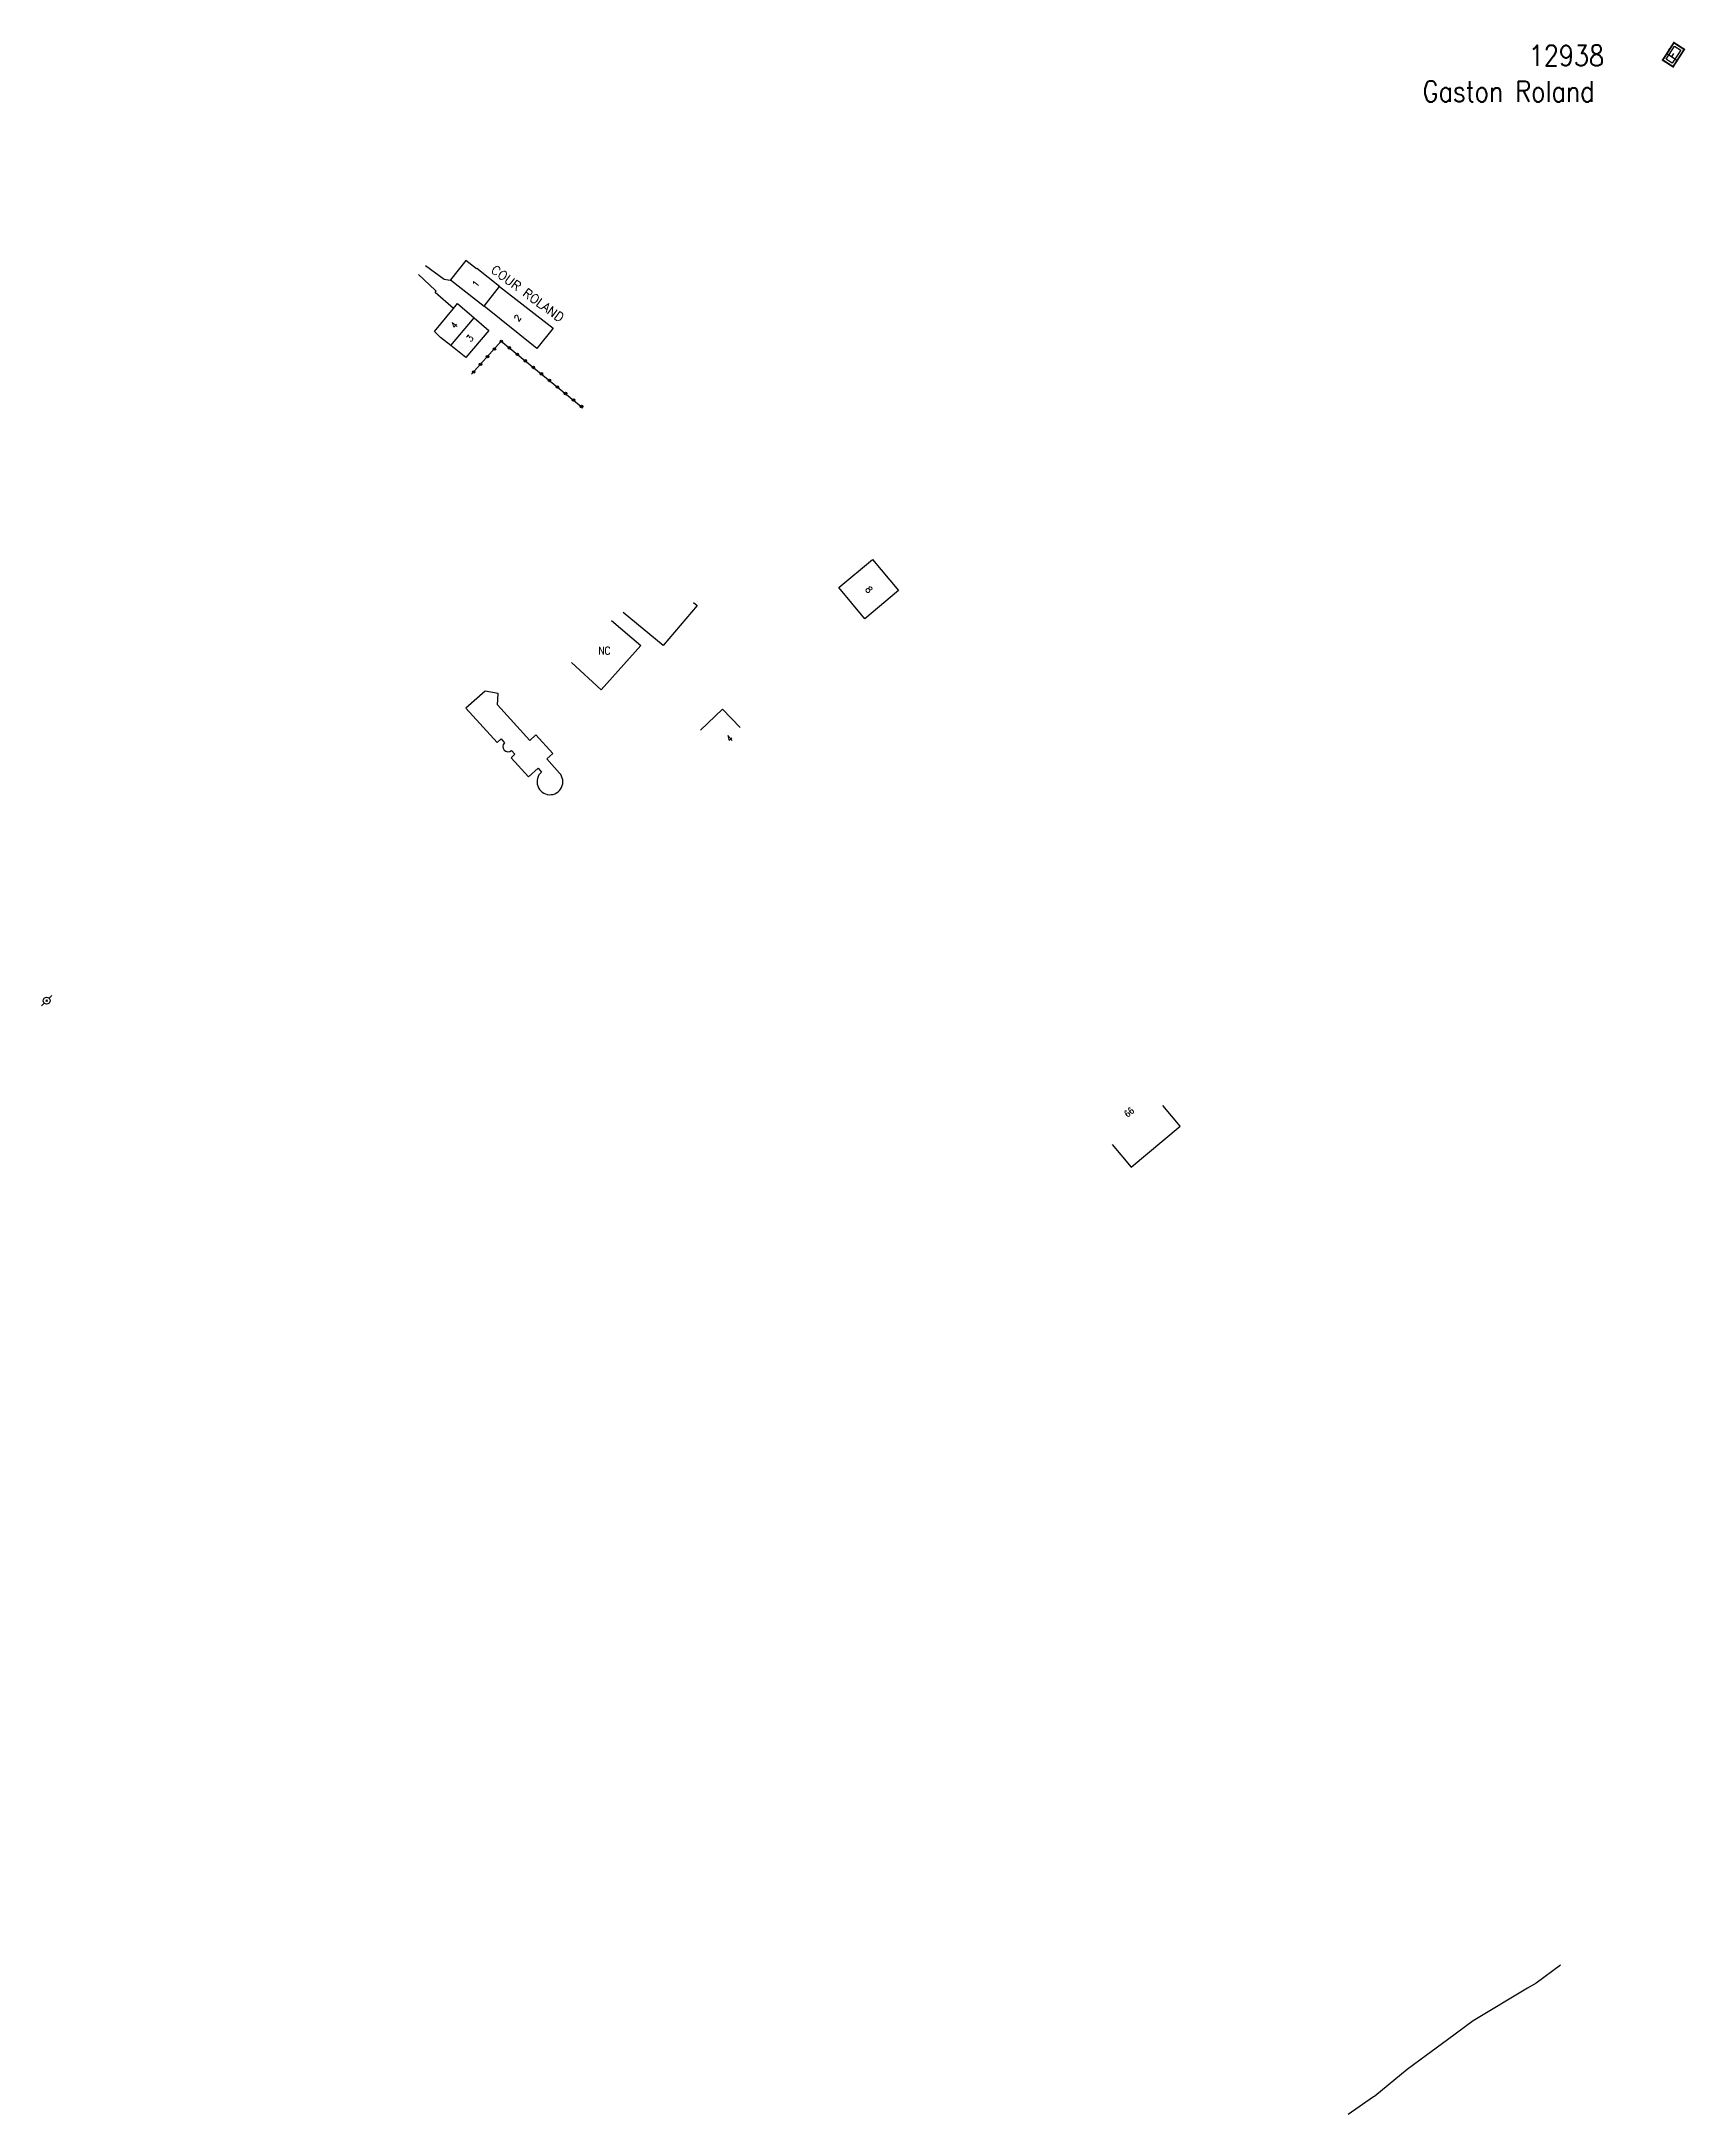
# Model space of a CAD drawing. Header units: millimetres. Extents: x 136116 to 136999, y 128010 to 128956.
# Drawn here: x 136681.1 to 136999.2, y 128555.1 to 128956.4 of the extents above; entities that cross this region are included whole.
import ezdxf
from ezdxf.enums import TextEntityAlignment as Align

# ---------------------------------------------------------------- set-up
doc = ezdxf.new("R2010")
doc.units = ezdxf.units.MM
doc.layers.get('0').update_dxf_attribs({"linetype": 'CONTINUOUS'})
for name, color, linetype in [('M_200', 7, 'CONTINUOUS'), ('W0100', 7, 'CONTINUOUS'), ('w0322', 7, 'CONTINUOUS'), ('W0473', 7, 'CONTINUOUS'), ('W0989', 7, 'CONTINUOUS'), ('w0991', 7, 'CONTINUOUS'), ('w1102', 7, 'CONTINUOUS')]:
    doc.layers.add(name, color=color, linetype=linetype)
doc.styles.add('M_ROMANS', font='ROMANS.shx', dxfattribs={"width": 0.75})
doc.styles.get("Standard").update_dxf_attribs({"font": 'romans.shx', "width": 0.85})

# ---------------------------------------------------------------- blocks, each defined once
blk = doc.blocks.new('*U2')
at = {"layer": 'M_200', "color": 0, "linetype": 'Continuous', "const_width": 0.35, "flags": 128}
blk.add_lwpolyline([(4, 2.39), (4, 0), (0, 0), (0, 2.39)], close=True, dxfattribs=at)
at = {"layer": 'M_200', "color": 0, "linetype": 'Continuous'}
blk.add_lwpolyline([(0.5, 1.89), (3.5, 1.89), (3.5, 0.5), (0.5, 0.5)], close=True, dxfattribs=at)
at = {"layer": 'M_200', "insert": (2, 1.19), "char_height": 2.5, "width": 4, "attachment_point": 5}
blk.add_mtext('E', dxfattribs=at)
at = {"layer": 'M_200', "color": 0, "linetype": 'Continuous', "width": 0.85}
for tag, p in [('NUM', (2, 17.06)), ('NOM', (2, 10.65))]:
    blk.add_attdef(tag, text='', height=4, dxfattribs=at).set_placement(p, align=Align.MIDDLE)
at = {"layer": 'M_200', "color": 0, "linetype": 'Continuous', "style": 'M_ROMANS', "width": 0.75, "flags": 3}
for tag, p in [('DEF_LEG', (1.87, -2.99)), ('DEF_COUP', (1.87, -5.49)), ('DEF_TYPE', (1.87, -7.99))]:
    blk.add_attdef(tag, text='', height=1.2, dxfattribs=at).set_placement(p, align=Align.MIDDLE)
blk = doc.blocks.new('BF0101')
at = {"color": 0, "linetype": 'Continuous'}
for radius in [0.25, 0.15]:
    blk.add_circle((0, 0), radius, dxfattribs=at)
blk = doc.blocks.new('T473')
for p, q in [((-0.166667, 0.166667), (0.166667, -0.166667)), ((-0.166667, -0.166667), (0.166667, 0.166667)), ((0.500001, 0.500001), (1.000002, 1.000002)), ((-1.000002, -1.000002), (-0.500001, -0.500001))]:
    blk.add_line(p, q)
blk.add_ellipse((0, 0), major_axis=(0.471405, 0.471405), ratio=1, start_param=5.4977871438, end_param=11.780972451)

msp = doc.modelspace()

# ---------------------------------------------------------------- linework, layer by layer
at = {"layer": 'W0100', "color": 252, "flags": 128}
for points in [[(136760.83, 128904.71), (136757.25, 128907.77), (136757.5, 128908.07), (136757.26, 128908.27), (136754.05, 128911.29)], [(136760.26, 128910.24), (136760.19, 128910.14), (136759.01, 128910.33), (136755.43, 128912.95)], [(136769.74, 128908.98), (136765.32, 128912.43), (136765.26, 128912.36), (136763.21, 128914.01), (136760.26, 128910.24), (136766.78, 128905.17), (136769.74, 128908.98)], [(136769.74, 128908.98), (136780.08, 128900.91), (136776.98, 128896.94), (136766.78, 128905.17)], [(136757.13, 128900.23), (136760.83, 128904.71), (136760.83, 128904.71), (136761.6, 128905.65), (136764.85, 128902.87), (136767.68, 128900.45), (136763.2, 128895.22), (136760.29, 128897.53), (136758.3, 128899.1), (136757.13, 128900.23)], [(136807.28, 128847.75), (136807.97, 128847.17), (136801.41, 128839.47), (136793.68, 128845.81)], [(136816.33, 128823.56), (136812.87, 128827.14), (136808.64, 128823.06)], [(136888.27, 128742.83), (136891.94, 128738.44), (136901.44, 128746.39), (136898.09, 128750.38)]]:
    msp.add_lwpolyline(points, dxfattribs=at)
msp.add_lwpolyline([(136835.38, 128850.67), (136841.91, 128856.12), (136846.94, 128850.09), (136840.41, 128844.64)], close=True, dxfattribs=at)
at = {"layer": 'W0100', "color": 252, "linetype": 'Continuous', "flags": 128}
msp.add_lwpolyline([(136791.38, 128844.27), (136797.07, 128839.48), (136789.37, 128830.89), (136783.66, 128836.15)], dxfattribs=at)
at = {"layer": 'W0100', "flags": 128}
msp.add_lwpolyline([(136777.85, 128814.96, 2.455839), (136781.34, 128814.75), (136778.86, 128817.48), (136780.05, 128818.55), (136776.77, 128822.16), (136775.58, 128821.09), (136769.32, 128827.99), (136769.5, 128830.18), (136766.92, 128830.64), (136763.24, 128827.31), (136769.28, 128820.69), (136770.02, 128821.36), (136770.69, 128820.62, 0.99018), (136772.04, 128819.14), (136772.71, 128818.4), (136771.97, 128817.72), (136775.33, 128814.02), (136777.18, 128815.7)], format="xyb", close=True, dxfattribs=at)
at = {"layer": 'w0322', "color": 252, "flags": 128}
for points in [[(136764.33, 128891.95), (136770.08, 128898.34), (136785.87, 128885.49)], [(136975.07, 128583.98), (136975.07, 128583.98), (136970.34, 128580.52), (136968.68, 128579.52), (136958.12, 128573.19), (136953.17, 128569.53), (136949.05, 128566.48), (136945.35, 128563.75), (136939.11, 128558.64), (136938.89, 128558.46), (136933.94, 128555.06), (136933.94, 128555.06)]]:
    msp.add_lwpolyline(points, dxfattribs=at)
at = {"layer": 'w1102', "color": 252, "flags": 128}
msp.add_lwpolyline([(136760.29, 128897.53), (136764.85, 128902.87)], dxfattribs=at)

# ---------------------------------------------------------------- block references
at = {"layer": 'M_200'}
ref = msp.add_blockref('*U2', (136996.83, 128951.49), dxfattribs=dict(at, rotation=57.14461347424093))
ref.add_attrib('NUM', '12938', dxfattribs={"color": 0, "linetype": 'Continuous', "height": 4, "width": 0.85}).set_placement((136976.19, 128953.64), align=Align.MIDDLE)
ref.add_attrib('NOM', 'Gaston Roland', dxfattribs={"color": 0, "linetype": 'Continuous', "height": 4, "width": 0.85}).set_placement((136964.99, 128946.73), align=Align.MIDDLE)
at = {"layer": 'w0322', "color": 252, "rotation": 320.8563873201717}
for p in [(136770.08, 128898.34), (136767.4, 128895.37), (136768.74, 128896.85), (136771.63, 128897.08), (136773.18, 128895.82), (136774.73, 128894.55), (136764.73, 128892.39), (136766.06, 128893.88), (136776.28, 128893.29), (136777.83, 128892.03), (136779.38, 128890.77), (136780.93, 128889.5), (136782.49, 128888.24), (136784.04, 128886.98), (136785.59, 128885.72)]:
    msp.add_blockref('BF0101', p, dxfattribs=at)
at = {"layer": 'W0473'}
msp.add_blockref('T473', (136682.09, 128770.69), dxfattribs=at)

# ---------------------------------------------------------------- texts
at = {"layer": 'W0100', "color": 252, "linetype": 'Continuous', "width": 0.85}
msp.add_text('NC', height=1.5, dxfattribs=at).set_placement((136788.85, 128837.7))
at = {"layer": 'W0989', "color": 252}
msp.add_text('COUR ROLAND', height=1.75, rotation=323.7764, dxfattribs=at).set_placement((136767.9, 128911.82))
at = {"layer": 'w0991', "color": 252}
for s, p in [('1', (136765.27, 128908.66)), ('2', (136773.36, 128902.07)), ('4', (136761.11, 128900.66)), ('3', (136764.15, 128898.11))]:
    msp.add_text(s, height=1.25, rotation=50.2001, dxfattribs=at).set_placement(p)
msp.add_text('8', height=1.25, rotation=309.8326, dxfattribs=at).set_placement((136841.22, 128850.27), align=Align.MIDDLE)
at = {"layer": 'w0991', "color": 252, "width": 0.85}
msp.add_text('4', height=1.25, rotation=42.328, dxfattribs=at).set_placement((136814.34, 128820.69))
at = {"layer": 'w0991', "color": 252, "linetype": 'Continuous', "width": 0.85}
msp.add_text('66', height=1.25, rotation=39.8926, dxfattribs=at).set_placement((136891.56, 128749.09), align=Align.MIDDLE)

doc.saveas('drawing.dxf')
